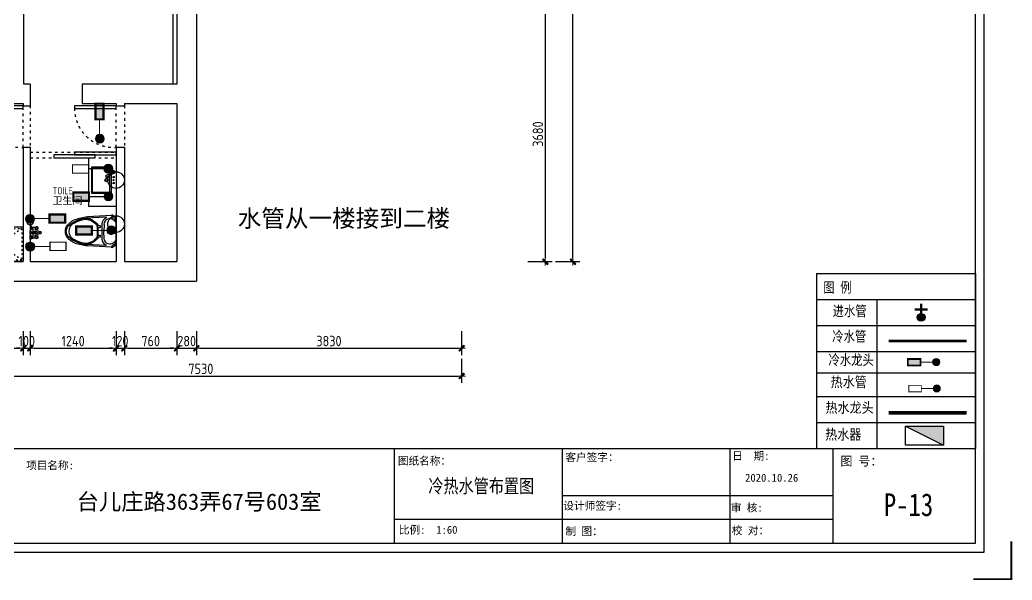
# Model space of a CAD drawing. Header units: millimetres. Extents: x -58733 to 427521, y -235734 to 553534.
# Drawn here: x 373636 to 387969, y -222214 to -214130 of the extents above; entities that cross this region are included whole.
import ezdxf

# ---------------------------------------------------------------- set-up
doc = ezdxf.new("R2010")
doc.units = ezdxf.units.MM
doc.linetypes.add('ACAD_ISO02W100', pattern=[15, 12, -3])
doc.linetypes.add('ACAD_ISO03W100', pattern=[30, 12, -18])
for name, color, linetype in [('02-洁具及配件（地平图显示）', 1, 'Continuous'), ('02-活动家具', 1, 'Continuous'), ('4平-文字', 7, 'Continuous'), ('E-立面活动家具', 1, 'Continuous'), ('图框', 251, 'Continuous'), ('目录文字', 8, 'Continuous')]:
    doc.layers.add(name, color=color, linetype=linetype)
for name, color, linetype, lineweight in [('P★10 文字说明', 32, 'Continuous', 0), ('W-标柱线', 8, 'Continuous', 9), ('墙体', 7, 'Continuous', 30), ('开关控制图', 4, 'Continuous', 18), ('标注', 8, 'Continuous', 20)]:
    doc.layers.add(name, color=color, linetype=linetype, lineweight=lineweight)
doc.styles.add('-仿宋_GB2312', font='simsun.ttc', dxfattribs={"width": 0.8})
doc.styles.add('CCD_DIM', font='ARCHS.SHX')
doc.styles.get("Standard").update_dxf_attribs({"font": 'simsun.ttc'})
doc.styles.add('宋体', font='simsun.ttc', dxfattribs={"height": 120})
doc.styles.add('编号', font='ARCHSTYL.SHX', dxfattribs={"width": 0.8})
doc.styles.add('黑体', font='simhei.ttf')
doc.dimstyles.new('海龍1：50', dxfattribs={"dimscale": 50, "dimtxt": 3, "dimasz": 1, "dimexe": 2, "dimexo": 2, "dimgap": 0.6, "dimtad": 1, "dimdec": 0, "dimrnd": 5, "dimdsep": 46, "dimtxsty": 'CCD_DIM', "dimblk": 'WS-cj', "dimcen": 1, "dimclrd": 242, "dimclre": 242, "dimclrt": 2, "dimadec": 0, "dimazin": 2, "dimtfac": 1, "dimtdec": 0, "dimtix": 1, "dimtmove": 2, "dimatfit": 3, "dimldrblk": 'CCD_Leader_Arrow', "dimfxl": 5, "dimfxlon": 1, "dimtolj": 1, "dimarcsym": 0})

# ---------------------------------------------------------------- blocks, each defined once
blk = doc.blocks.new('图框1比60')
at = {"color": 8}
blk.add_line((176692, 45797), (176692, 44297), dxfattribs=at)
at = {"layer": '图框', "color": 121}
for p, q in [((186038, 44157), (186038, 61389)), ((161670, 44157), (186038, 44157))]:
    blk.add_line(p, q, dxfattribs=at)
at = {"layer": '图框', "color": 8}
for p, q in [((185898, 44297), (185898, 61249)), ((185898, 45797), (185898, 61249)), ((161809, 45797), (185898, 45797)), ((161809, 45797), (185898, 45797)), ((176692, 45797), (176692, 44297)), ((179360, 44297), (179360, 45797)), ((182010, 45797), (182010, 44297)), ((183644, 44297), (183644, 45797)), ((182010, 45047), (179360, 45047)), ((183644, 45047), (182010, 45047)), ((179360, 44672), (176692, 44672)), ((182010, 44672), (179360, 44672)), ((183644, 44672), (182010, 44672)), ((161809, 44297), (185898, 44297))]:
    blk.add_line(p, q, dxfattribs=at)
at = {"layer": '图框', "color": 121, "const_width": 28.3}
blk.add_lwpolyline([(185866, 43728), (186467, 43728), (186467, 44329)], dxfattribs=at)
at = {"layer": '目录文字', "color": 8, "width": 0.999898}
for s, height, style, p in [('客户签字：', 123.8, '宋体', (179405, 45596)), ('日  期:', 123.8, '宋体', (182048, 45618)), ('项目名称:', 123.3, '黑体', (170866, 45468)), ('图纸名称：', 123.3, '黑体', (176753, 45540)), ('图 号：', 139.1, '宋体', (183761, 45526)), ('2020.10.26', 123.8, '宋体', (182251, 45272)), ('台儿庄路363弄67号603室', 258.72, '宋体', (171666, 44826)), ('设计师签字:', 123.8, '宋体', (179372, 44829)), ('审 核:', 123.8, '宋体', (182025, 44798)), ('比例:  1:60', 123.8, '宋体', (176769, 44448)), ('制 图：', 123.8, '宋体', (179407, 44425)), ('校 对：', 123.8, '宋体', (182041, 44438))]:
    blk.add_text(s, height=height, dxfattribs=dict(at, style=style)).set_placement(p)
blk = doc.blocks.new('A$C47FE7B04')
at = {"color": 251}
for p, q in [((35, 136), (50, 437)), ((443, 136), (428, 437)), ((350, 200), (128, 200)), ((138, 171), (239, 175)), ((153, 278), (153, 229)), ((153, 229), (186, 229)), ((185, 271), (293, 271)), ((186, 229), (186, 271)), ((292, 256), (186, 256)), ((340, 171), (239, 175)), ((292, 271), (292, 229)), ((292, 229), (325, 229)), ((325, 229), (325, 278)), ((94, 14), (55, 14)), ((424, 14), (384, 14)), ((76, 0), (403, 0)), ((436, 0), (436, 0))]:
    blk.add_line(p, q, dxfattribs=at)
for p, q in [((12, 67), (28, 412)), ((466, 67), (450, 412)), ((42, 0), (0, 60)), ((436, 0), (478, 60)), ((436, 0), (42, 0))]:
    blk.add_line(p, q)
for centre, radius, start, end in [((239, 580), 151, 53.3224, 126.6999), ((704, 355), 678, 159.5, 175.2), ((305, 501), 254, 128, 158.7), ((173, 501), 254, 21.3, 52), ((-226, 355), 678, 4.8, 20.5), ((76, 64), 63.8, 177, 184.041), ((402, 64), 63.8, 355.9513, 3)]:
    blk.add_arc(centre, radius, start, end)
for centre, radius, start, end in [((239, 607), 111, 90, 128.3644), ((239, 607), 111, 51.6356, 90), ((667, 317), 635, 150.6001, 163.4407), ((667, 317), 620, 152.8687, 163.4334), ((302, 523), 216, 127.6232, 150.6955), ((239, 536), 140, 27.1313, 152.8687), ((176, 523), 216, 29.3045, 52.3768), ((-189, 317), 620, 16.5666, 27.1313), ((-189, 317), 635, 16.5593, 29.3999), ((256, 441), 206, 164.0575, 208.1206), ((256, 441), 191, 164.0809, 199.8651), ((222, 441), 191, 340.1349, 15.9191), ((222, 441), 206, 331.8794, 15.9425), ((291, 457), 244, 207.4735, 235.4741), ((291, 457), 229, 200.5577, 226.0032), ((185, 347), 76.2, 226.0032, 270), ((293, 347), 76.2, 270, 313.9968), ((187, 457), 244, 304.5259, 332.5265), ((187, 457), 229, 313.9968, 339.4423), ((137, 88), 112, 94.5, 155.1), ((141, 82), 89.1, 92.2, 160.4), ((337, 82), 89.1, 19.6, 87.8), ((341, 88), 112, 24.9, 85.5), ((5, 10), 49.9, 81.6639, 95.7795), ((5, 10), 49.9, 4.936, 81.6639), ((144, 89), 89.8, 164.9956, 261.9532), ((334, 89), 89.8, 278.0468, 15.0044), ((473, 10), 49.9, 98.403, 175.064), ((473, 10), 49.9, 84.2205, 98.403)]:
    blk.add_arc(centre, radius, start, end, dxfattribs=at)
blk = doc.blocks.new('A$C148A1841')
at = {"extrusion": (0, 1, 0)}
for p, q in [((0, 360), (0, 0)), ((95, 360), (0, 360)), ((460, 360), (125, 360)), ((460, 0), (460, 360)), ((0, 0), (460, 0))]:
    blk.add_line(p, q, dxfattribs=at)
at = {"color": 251, "ltscale": 10, "extrusion": (0, 1, 0)}
for p, q in [((15, 330), (15, 15)), ((114, 330), (15, 330)), ((445, 330), (143, 330)), ((445, 15), (445, 330)), ((15, 15), (445, 15))]:
    blk.add_line(p, q, dxfattribs=at)
at = {"color": 251}
for p, q in [((198, 271), (216, 271)), ((230, 288), (230, 304)), ((230, 254), (230, 238)), ((246, 271), (263, 271))]:
    blk.add_line(p, q, dxfattribs=at)
at = {"color": 251, "ltscale": 10}
blk.add_lwpolyline([(162, 252), (183, 266), (98, 402, 1), (77, 389)], format="xyb", close=True, dxfattribs=at)
at = {"color": 251}
for radius in [29.4, 19.8]:
    blk.add_circle((230, 271), radius, dxfattribs=at)
at = {"color": 251, "ltscale": 10}
blk.add_arc((88, 396), 25, 331.6515, 271.6515, dxfattribs=at)
at = {"color": 251}
for centre, major_axis, start_param, end_param in [((177, 396), (-9.43, 9.43), 0.785398, 7.068583), ((230, 396), (-6.29, 6.29), 0.785398, 7.068583), ((283, 396), (9.43, 9.43), 2.356194490192192, 8.639379797371777)]:
    blk.add_ellipse(centre, major_axis=major_axis, ratio=1, start_param=start_param, end_param=end_param, dxfattribs=at)
blk = doc.blocks.new('A$C161B1048')
for p, q in [((0, 159), (58, 159)), ((0, 151), (0, 159)), ((0, 151), (16, 135)), ((58, 151), (43, 135)), ((58, 159), (58, 151)), ((119, 159), (71, 159)), ((86, 147), (85, 147)), ((86, 147), (86, 100)), ((95, 147), (86, 147)), ((95, 147), (104, 147)), ((104, 147), (104, 100)), ((104, 147), (106, 147)), ((190, 159), (132, 159)), ((132, 159), (132, 151)), ((132, 151), (147, 135)), ((190, 151), (175, 135)), ((190, 151), (190, 159)), ((16, 135), (19, 135)), ((19, 130), (16, 128)), ((16, 128), (16, 122)), ((16, 122), (19, 120)), ((19, 120), (16, 118)), ((16, 118), (16, 89)), ((18, 87), (18, 86)), ((19, 135), (19, 130)), ((39, 120), (86, 120)), ((40, 135), (40, 130)), ((43, 135), (40, 135)), ((40, 130), (42, 128)), ((42, 122), (40, 120)), ((42, 128), (42, 122)), ((43, 87), (55, 87)), ((43, 86), (43, 87)), ((70, 46), (79, 84)), ((70, 44), (70, 44)), ((75, 74), (75, 67)), ((79, 34), (82, 5)), ((86, 100), (104, 100)), ((86, 89), (86, 85)), ((86, 89), (104, 89)), ((88, 0), (95, 0)), ((102, 0), (95, 0)), ((104, 120), (171, 120)), ((104, 89), (104, 85)), ((111, 34), (107, 5)), ((111, 84), (120, 46)), ((147, 87), (134, 87)), ((147, 135), (150, 135)), ((147, 86), (147, 87)), ((150, 130), (148, 128)), ((148, 128), (148, 122)), ((148, 122), (150, 120)), ((150, 135), (150, 130)), ((172, 120), (171, 120)), ((171, 87), (171, 87)), ((171, 87), (171, 86)), ((172, 135), (172, 130)), ((175, 135), (172, 135)), ((172, 130), (174, 128)), ((174, 122), (172, 120)), ((174, 128), (174, 122)), ((174, 89), (174, 118))]:
    blk.add_line(p, q)
at = {"color": 251}
for p, q in [((58, 151), (0, 151)), ((132, 151), (190, 151)), ((15, 54), (20, 78)), ((18, 87), (43, 87)), ((18, 86), (43, 86)), ((19, 135), (29, 135)), ((19, 130), (29, 130)), ((19, 120), (29, 120)), ((31, 52), (19, 52)), ((23, 128), (21, 130)), ((21, 120), (23, 122)), ((23, 128), (26, 130)), ((23, 122), (23, 128)), ((23, 122), (26, 120)), ((40, 135), (29, 135)), ((40, 130), (29, 130)), ((40, 120), (29, 120)), ((31, 52), (42, 52)), ((35, 128), (32, 130)), ((35, 122), (32, 120)), ((35, 128), (37, 130)), ((35, 122), (35, 128)), ((37, 120), (35, 122)), ((46, 54), (41, 78)), ((76, 58), (74, 63)), ((79, 57), (76, 58)), ((80, 67), (79, 57)), ((89, 65), (93, 53)), ((93, 53), (98, 53)), ((98, 53), (101, 65)), ((110, 68), (110, 57)), ((110, 57), (114, 58)), ((115, 74), (114, 69)), ((114, 58), (116, 65)), ((121, 44), (121, 44)), ((143, 54), (149, 78)), ((171, 87), (147, 87)), ((171, 86), (147, 86)), ((159, 52), (147, 52)), ((150, 135), (161, 135)), ((150, 130), (161, 130)), ((150, 120), (161, 120)), ((155, 128), (153, 130)), ((153, 120), (155, 122)), ((155, 128), (158, 130)), ((155, 122), (155, 128)), ((155, 122), (158, 120)), ((159, 52), (171, 52)), ((172, 135), (161, 135)), ((172, 130), (161, 130)), ((172, 120), (161, 120)), ((167, 128), (164, 130)), ((167, 122), (164, 120)), ((167, 128), (169, 130)), ((167, 122), (167, 128)), ((169, 120), (167, 122)), ((175, 54), (169, 78))]:
    blk.add_line(p, q, dxfattribs=at)
for centre, radius, start, end in [((86, 163), 16.1, 196.4663, 264.7097), ((104, 163), 16.1, 275.2903, 343.5337), ((216, 37), 206, 167.1247, 175.6663), ((32, 106), 57, 247.8225, 268.6863), ((19, 81), 4.17, 95.2861, 155.1491), ((18, 89), 2.26, 180, 283.6855), ((29, 106), 57, 271.3137, 292.1775), ((42, 81), 4.17, 24.8509, 84.7139), ((-155, 37), 206, 4.3337, 12.8753), ((55, 66), 20.9, 23.4502, 90), ((76, 43), 6.14, 155.6461, 180), ((76, 43), 6.14, 180, 221.2126), ((85, 51), 18.4, 221.2126, 244.6886), ((91, 64), 32.8, 244.6886, 258.9162), ((80, 84), 0.732, 111.5874, 180), ((80, 84), 0.732, 180, 248.4126), ((87, 66), 20.2, 99.3077, 111.5874), ((87, 102), 20.2, 248.4126, 260.6923), ((88, 6), 5.6, 186.0979, 272.3749), ((93, 94), 9.16, 140.1022, 219.8978), ((92, 37), 49.5, 96.7319, 99.3077), ((92, 131), 49.5, 260.6923, 266.1163), ((95, 85), 53.9, 258.9162, 270), ((87, 85), 0.443, 180, 247.4671), ((91, 95), 11, 247.4671, 260.2489), ((93, 111), 26.9, 260.2489, 265.9284), ((95, 178), 96.5, 266.1163, 270), ((95, 136), 52.2, 265.9284, 270), ((95, 136), 52.2, 270, 274.0716), ((95, 178), 96.5, 270, 273.8837), ((95, 85), 53.9, 270, 281.0838), ((97, 111), 26.9, 274.0716, 279.7511), ((100, 95), 11, 279.7511, 292.5329), ((98, 131), 49.5, 273.8837, 279.3077), ((102, 6), 5.6, 267.6251, 353.9021), ((97, 94), 9.16, 320.1022, 39.8978), ((98, 37), 49.5, 80.6923, 83.2681), ((104, 85), 0.443, 292.5329, 0), ((99, 64), 32.8, 281.0838, 295.3114), ((103, 66), 20.2, 68.4126, 80.6923), ((103, 102), 20.2, 279.3077, 291.5874), ((110, 84), 0.732, 291.5874, 0), ((110, 84), 0.732, 360, 68.4126), ((105, 51), 18.4, 295.3114, 318.7874), ((134, 66), 20.9, 90, 156.5498), ((115, 43), 6.14, 318.7874, 0), ((115, 43), 6.14, 0, 24.3539), ((345, 37), 206, 167.1247, 175.6663), ((160, 106), 57, 247.8225, 268.6863), ((147, 81), 4.17, 95.2861, 155.1491), ((158, 106), 57, 271.3137, 292.1775), ((172, 89), 2.26, 256.3145, 0), ((171, 81), 4.17, 24.8509, 84.7139), ((172, 118), 2, 0, 90), ((-27, 37), 206, 4.3337, 12.8753)]:
    blk.add_arc(centre, radius, start, end)
for centre, radius, start, end in [((11, 60), 7.1, 268.6863, 306.614), ((-79, 60), 94, 356.2802, 9.9331), ((19, 57), 4.74, 212.3784, 270), ((30, 73), 10.8, 86.7185, 152.529), ((31, 73), 10.8, 27.471, 93.2815), ((42, 57), 4.74, 270, 327.6216), ((140, 60), 94, 170.0669, 183.7198), ((51, 60), 7.1, 233.386, 271.3137), ((95, 100), 17, 122.2278, 235.4154), ((84, 94), 5.2, 68.9619, 78.2634), ((84, 95), 5.2, 281.7366, 291.0381), ((84, 94), 4.83, 47.1211, 68.9619), ((84, 95), 4.83, 291.0381, 312.8789), ((84, 94), 4.53, 24.0405, 47.1211), ((84, 95), 4.53, 312.8789, 335.9595), ((85, 94), 4.18, 0, 24.0405), ((85, 94), 4.18, 335.9595, 0), ((94, 94), 4.18, 155.9595, 180), ((94, 94), 4.18, 180, 204.0405), ((95, 94), 4.53, 132.8789, 155.9595), ((95, 95), 4.53, 204.0405, 227.1211), ((95, 94), 4.83, 111.0381, 132.8789), ((95, 95), 4.83, 227.1211, 248.9619), ((95, 94), 5.2, 90, 111.0381), ((95, 95), 5.2, 248.9619, 270), ((95, 94), 5.2, 68.9619, 90), ((95, 95), 5.2, 270, 291.0381), ((95, 94), 4.83, 47.1211, 68.9619), ((95, 95), 4.83, 291.0381, 312.8789), ((95, 94), 4.53, 24.0405, 47.1211), ((95, 95), 4.53, 312.8789, 335.9595), ((96, 94), 4.18, 0, 24.0405), ((96, 94), 4.18, 335.9595, 0), ((106, 94), 4.18, 155.9595, 180), ((106, 94), 4.18, 180, 204.0405), ((106, 94), 4.53, 132.8789, 155.9595), ((106, 95), 4.53, 204.0405, 227.1211), ((106, 94), 4.83, 111.0381, 132.8789), ((106, 95), 4.83, 227.1211, 248.9619), ((95, 100), 17, 304.4767, 58.4244), ((106, 94), 5.2, 101.7366, 111.0381), ((106, 95), 5.2, 248.9619, 258.2634), ((139, 60), 7.1, 268.6863, 306.614), ((49, 60), 94, 356.2802, 9.9331), ((147, 57), 4.74, 212.3784, 270), ((158, 73), 10.8, 86.7185, 152.529), ((160, 73), 10.8, 27.471, 93.2815), ((171, 57), 4.74, 270, 327.6216), ((269, 60), 94, 170.0669, 183.7198), ((179, 60), 7.1, 233.386, 271.3137)]:
    blk.add_arc(centre, radius, start, end, dxfattribs=at)
blk = doc.blocks.new('WS-cj')
blk.add_hatch(color=1).paths.add_polyline_path([(0.59, 0.82), (-0.82, -0.59), (-0.59, -0.82), (0.82, 0.59)])
at = {"color": 1, "linetype": 'ByBlock', "lineweight": 0}
for p, q in [((-1.1, 0), (0, 0)), ((0, 0), (1.1, 0))]:
    blk.add_line(p, q, dxfattribs=at)
at = {"color": 1}
blk.add_lwpolyline([(0.59, 0.82), (-0.82, -0.59), (-0.59, -0.82), (0.82, 0.59)], close=True, dxfattribs=at)
blk = doc.blocks.new('*D1210')
at = {"color": 242, "lineweight": -2}
for p, q in [((165430, -218619), (165430, -218969)), ((166630, -218619), (166630, -218969)), ((165480, -218869), (166580, -218869))]:
    blk.add_line(p, q, dxfattribs=at)
at = {"layer": 'Defpoints', "color": 0}
for p in [(165430, -218469), (166630, -218469), (166630, -218869)]:
    blk.add_point(p, dxfattribs=at)
at = {"color": 242, "linetype": 'ByBlock', "lineweight": -2, "xscale": 50, "yscale": 50, "zscale": 50, "rotation": 180}
blk.add_blockref('WS-cj', (165430, -218869), dxfattribs=at)
at = {"color": 242, "linetype": 'ByBlock', "lineweight": -2, "xscale": 50, "yscale": 50, "zscale": 50}
blk.add_blockref('WS-cj', (166630, -218869), dxfattribs=at)
at = {"color": 2, "insert": (166030, -218764), "char_height": 150, "attachment_point": 5, "style": 'CCD_DIM'}
blk.add_mtext('\\A1;1200', dxfattribs=at)
blk = doc.blocks.new('CCD_Leader_Arrow')
at = {"color": 1, "linetype": 'ByBlock'}
blk.add_line((0, 0), (-1, 0), dxfattribs=at)
for points in [[(-0.86, 0.67), (-0.6, 0.85), (-0.24, 0), (0, 0)], [(-0.86, -0.67), (-0.6, -0.85), (-0.24, 0), (0, 0)]]:
    blk.add_solid(points, dxfattribs=at)
blk = doc.blocks.new('*D1211')
at = {"color": 242, "lineweight": -2}
for p, q in [((166730, -218619), (166730, -218969)), ((167970, -218619), (167970, -218969)), ((166780, -218869), (167920, -218869))]:
    blk.add_line(p, q, dxfattribs=at)
at = {"layer": 'Defpoints', "color": 0}
for p in [(166730, -218469), (167970, -218469), (167970, -218869)]:
    blk.add_point(p, dxfattribs=at)
at = {"color": 242, "linetype": 'ByBlock', "lineweight": -2, "xscale": 50, "yscale": 50, "zscale": 50, "rotation": 180}
blk.add_blockref('WS-cj', (166730, -218869), dxfattribs=at)
at = {"color": 242, "linetype": 'ByBlock', "lineweight": -2, "xscale": 50, "yscale": 50, "zscale": 50}
blk.add_blockref('WS-cj', (167970, -218869), dxfattribs=at)
at = {"color": 2, "insert": (167350, -218764), "char_height": 150, "attachment_point": 5, "style": 'CCD_DIM'}
blk.add_mtext('\\A1;1240', dxfattribs=at)
blk = doc.blocks.new('*D1212')
at = {"color": 242, "lineweight": -2}
for p, q in [((168090, -218619), (168090, -218969)), ((168850, -218619), (168850, -218969)), ((168140, -218869), (168800, -218869))]:
    blk.add_line(p, q, dxfattribs=at)
at = {"layer": 'Defpoints', "color": 0}
for p in [(168090, -218469), (168850, -218469), (168850, -218869)]:
    blk.add_point(p, dxfattribs=at)
at = {"color": 242, "linetype": 'ByBlock', "lineweight": -2, "xscale": 50, "yscale": 50, "zscale": 50, "rotation": 180}
blk.add_blockref('WS-cj', (168090, -218869), dxfattribs=at)
at = {"color": 242, "linetype": 'ByBlock', "lineweight": -2, "xscale": 50, "yscale": 50, "zscale": 50}
blk.add_blockref('WS-cj', (168850, -218869), dxfattribs=at)
at = {"color": 2, "insert": (168470, -218764), "char_height": 150, "attachment_point": 5, "style": 'CCD_DIM'}
blk.add_mtext('\\A1;760', dxfattribs=at)
blk = doc.blocks.new('*D1213')
at = {"color": 242, "lineweight": -2}
for p, q in [((168850, -218619), (168850, -218969)), ((169130, -218619), (169130, -218969)), ((168800, -218869), (168750, -218869)), ((168850, -218869), (169130, -218869)), ((169180, -218869), (169230, -218869))]:
    blk.add_line(p, q, dxfattribs=at)
at = {"layer": 'Defpoints', "color": 0}
for p in [(168850, -218469), (169130, -218469), (169130, -218869)]:
    blk.add_point(p, dxfattribs=at)
at = {"color": 242, "linetype": 'ByBlock', "lineweight": -2, "xscale": 50, "yscale": 50, "zscale": 50}
blk.add_blockref('WS-cj', (168850, -218869), dxfattribs=at)
at = {"color": 242, "linetype": 'ByBlock', "lineweight": -2, "xscale": 50, "yscale": 50, "zscale": 50, "rotation": 180}
blk.add_blockref('WS-cj', (169130, -218869), dxfattribs=at)
at = {"color": 2, "insert": (168990, -218764), "char_height": 150, "attachment_point": 5, "style": 'CCD_DIM'}
blk.add_mtext('\\A1;280', dxfattribs=at)
blk = doc.blocks.new('*D1214')
at = {"color": 242, "lineweight": -2}
for p, q in [((169130, -218619), (169130, -218969)), ((172960, -218619), (172960, -218969)), ((169180, -218869), (172910, -218869))]:
    blk.add_line(p, q, dxfattribs=at)
at = {"layer": 'Defpoints', "color": 0}
for p in [(169130, -218469), (172960, -218469), (172960, -218869)]:
    blk.add_point(p, dxfattribs=at)
at = {"color": 242, "linetype": 'ByBlock', "lineweight": -2, "xscale": 50, "yscale": 50, "zscale": 50, "rotation": 180}
blk.add_blockref('WS-cj', (169130, -218869), dxfattribs=at)
at = {"color": 242, "linetype": 'ByBlock', "lineweight": -2, "xscale": 50, "yscale": 50, "zscale": 50}
blk.add_blockref('WS-cj', (172960, -218869), dxfattribs=at)
at = {"color": 2, "insert": (171045, -218764), "char_height": 150, "attachment_point": 5, "style": 'CCD_DIM'}
blk.add_mtext('\\A1;3830', dxfattribs=at)
blk = doc.blocks.new('*D1215')
at = {"color": 242, "lineweight": -2}
for p, q in [((165430, -219019), (165430, -219369)), ((172960, -219019), (172960, -219369)), ((165480, -219269), (172910, -219269))]:
    blk.add_line(p, q, dxfattribs=at)
at = {"layer": 'Defpoints', "color": 0}
for p in [(165430, -218469), (172960, -218469), (172960, -219269)]:
    blk.add_point(p, dxfattribs=at)
at = {"color": 242, "linetype": 'ByBlock', "lineweight": -2, "xscale": 50, "yscale": 50, "zscale": 50, "rotation": 180}
blk.add_blockref('WS-cj', (165430, -219269), dxfattribs=at)
at = {"color": 242, "linetype": 'ByBlock', "lineweight": -2, "xscale": 50, "yscale": 50, "zscale": 50}
blk.add_blockref('WS-cj', (172960, -219269), dxfattribs=at)
at = {"color": 2, "insert": (169195, -219164), "char_height": 150, "attachment_point": 5, "style": 'CCD_DIM'}
blk.add_mtext('\\A1;7530', dxfattribs=at)
blk = doc.blocks.new('*D1224')
at = {"color": 242, "lineweight": -2}
for p, q in [((173918, -213938), (174268, -213938)), ((174168, -213988), (174168, -217568)), ((173918, -217618), (174268, -217618))]:
    blk.add_line(p, q, dxfattribs=at)
at = {"layer": 'Defpoints', "color": 0}
for p in [(173768, -213938), (173768, -217618), (174168, -217618)]:
    blk.add_point(p, dxfattribs=at)
at = {"color": 242, "linetype": 'ByBlock', "lineweight": -2, "xscale": 50, "yscale": 50, "zscale": 50}
for p, rotation in [((174168, -213938), 90), ((174168, -217618), 270)]:
    blk.add_blockref('WS-cj', p, dxfattribs=dict(at, rotation=rotation))
at = {"color": 2, "insert": (174063, -215778), "char_height": 150, "attachment_point": 5, "rotation": 90, "style": 'CCD_DIM'}
blk.add_mtext('\\A1;3680', dxfattribs=at)
blk = doc.blocks.new('*D1225')
at = {"color": 242, "lineweight": -2}
for p, q in [((174318, -209718), (174668, -209718)), ((174568, -217568), (174568, -209768)), ((174318, -217618), (174668, -217618))]:
    blk.add_line(p, q, dxfattribs=at)
at = {"layer": 'Defpoints', "color": 0}
for p in [(173768, -209718), (174568, -209718), (173768, -217618)]:
    blk.add_point(p, dxfattribs=at)
at = {"color": 242, "linetype": 'ByBlock', "lineweight": -2, "xscale": 50, "yscale": 50, "zscale": 50}
for p, rotation in [((174568, -209718), 90), ((174568, -217618), 270)]:
    blk.add_blockref('WS-cj', p, dxfattribs=dict(at, rotation=rotation))
at = {"color": 2, "insert": (174463, -213668), "char_height": 150, "attachment_point": 5, "rotation": 90, "style": 'CCD_DIM'}
blk.add_mtext('\\A1;7900', dxfattribs=at)
blk = doc.blocks.new('*D1226')
at = {"color": 242, "lineweight": -2}
for p, q in [((167970, -218619), (167970, -218969)), ((168090, -218619), (168090, -218969)), ((167920, -218869), (167870, -218869)), ((167970, -218869), (168090, -218869)), ((168140, -218869), (168190, -218869))]:
    blk.add_line(p, q, dxfattribs=at)
at = {"layer": 'Defpoints', "color": 0}
for p in [(167970, -218469), (168090, -218469), (168090, -218869)]:
    blk.add_point(p, dxfattribs=at)
at = {"color": 242, "linetype": 'ByBlock', "lineweight": -2, "xscale": 50, "yscale": 50, "zscale": 50}
blk.add_blockref('WS-cj', (167970, -218869), dxfattribs=at)
at = {"color": 242, "linetype": 'ByBlock', "lineweight": -2, "xscale": 50, "yscale": 50, "zscale": 50, "rotation": 180}
blk.add_blockref('WS-cj', (168090, -218869), dxfattribs=at)
at = {"color": 2, "insert": (168030, -218764), "char_height": 150, "attachment_point": 5, "style": 'CCD_DIM'}
blk.add_mtext('\\A1;120', dxfattribs=at)
blk = doc.blocks.new('*D1227')
at = {"color": 242, "lineweight": -2}
for p, q in [((166630, -218619), (166630, -218969)), ((166730, -218619), (166730, -218969)), ((166580, -218869), (166530, -218869)), ((166630, -218869), (166730, -218869)), ((166780, -218869), (166830, -218869))]:
    blk.add_line(p, q, dxfattribs=at)
at = {"layer": 'Defpoints', "color": 0}
for p in [(166630, -218469), (166730, -218469), (166730, -218869)]:
    blk.add_point(p, dxfattribs=at)
at = {"color": 242, "linetype": 'ByBlock', "lineweight": -2, "xscale": 50, "yscale": 50, "zscale": 50}
blk.add_blockref('WS-cj', (166630, -218869), dxfattribs=at)
at = {"color": 242, "linetype": 'ByBlock', "lineweight": -2, "xscale": 50, "yscale": 50, "zscale": 50, "rotation": 180}
blk.add_blockref('WS-cj', (166730, -218869), dxfattribs=at)
at = {"color": 2, "insert": (166680, -218764), "char_height": 150, "attachment_point": 5, "style": 'CCD_DIM'}
blk.add_mtext('\\A1;100', dxfattribs=at)
blk = doc.blocks.new('ll')
for points in [[(441512, -120420), (441308, -120420), (441308, -120526), (441512, -120526)], [(441706, -120469, 1), (441822, -120469, 1)]]:
    blk.add_hatch(color=140).paths.add_polyline_path(points)
at = {"color": 140, "const_width": 28.8, "elevation": -2264}
blk.add_lwpolyline([(441308, -120420), (441512, -120420), (441512, -120526), (441308, -120526)], close=True, dxfattribs=at)
at = {"color": 140, "const_width": 15, "elevation": -2264}
blk.add_lwpolyline([(441764, -120473), (441512, -120473)], dxfattribs=at)
at = {"color": 140}
blk.add_circle((441764, -120469, -2264), 57.9, dxfattribs=at)
blk = doc.blocks.new('rel')
blk.add_hatch(color=1).paths.add_polyline_path([(441706, -119836, 1), (441822, -119836, 1)])
at = {"color": 1, "ltscale": 2, "const_width": 15, "elevation": -2264}
blk.add_lwpolyline([(441308, -119780), (441512, -119780), (441512, -119886), (441308, -119886)], close=True, dxfattribs=at)
blk.add_lwpolyline([(441706, -119836), (441512, -119836)], dxfattribs=at)
at = {"layer": '开关控制图', "color": 1, "ltscale": 3}
blk.add_circle((441764, -119836, -2264), 57.9, dxfattribs=at)
blk = doc.blocks.new('家具哈哈')
for p, q in [((166639.6, -215058.4), (166639.6, -209218.4)), ((168849.6, -213658.4), (168849.6, -215058.4)), ((169129.6, -213938.4), (169129.6, -217898.4)), ((166729.6, -215058.4), (166639.6, -215058.4)), ((166729.6, -215058.4), (166729.6, -215368.4)), ((168849.6, -215058.4), (167479.6, -215058.4)), ((167479.6, -215058.4), (167479.6, -215338.4)), ((165429.6, -215338.4), (166629.6, -215338.4)), ((166629.6, -215338.4), (166629.6, -215368.4)), ((166629.6, -215368.4), (166729.6, -215368.4)), ((167479.6, -215338.4), (167969.6, -215338.4)), ((167969.6, -215338.4), (167969.6, -215368.4)), ((167969.6, -215368.4), (168089.6, -215368.4)), ((168089.6, -215338.4), (168849.6, -215338.4)), ((168089.6, -215338.4), (168089.6, -215368.4)), ((168849.6, -215338.4), (168849.6, -217618.4)), ((166629.6, -215968.4), (166629.6, -217618.4)), ((166629.6, -215968.4), (166729.6, -215968.4)), ((166729.6, -215968.4), (166729.6, -217618.4)), ((167969.6, -215968.4), (167969.6, -217618.4)), ((167969.6, -215968.4), (168089.6, -215968.4)), ((168089.6, -215968.4), (168089.6, -217618.4)), ((165429.6, -217618.4), (166629.6, -217618.4)), ((166729.6, -217618.4), (167969.6, -217618.4)), ((168089.6, -217618.4), (168849.6, -217618.4)), ((165149.6, -217898.4), (169129.6, -217898.4))]:
    blk.add_line(p, q)
at = {"layer": '02-洁具及配件（地平图显示）', "ltscale": 0.8}
for p, q in [((167569.6, -216118.4), (167569.6, -216818.4)), ((167569.6, -216818.4), (167969.6, -216818.4))]:
    blk.add_line(p, q, dxfattribs=at)
at = {"layer": '02-活动家具', "color": 8, "ltscale": 3}
blk.add_line((168789.6, -213868.4), (168789.6, -215058.4), dxfattribs=at)
at = {"layer": '02-活动家具', "color": 8, "linetype": 'ACAD_ISO03W100', "ltscale": 3}
for p, q in [((166629.6, -215968.4), (166629.6, -215368.4)), ((166729.6, -215368.4), (166729.6, -215968.4)), ((167969.6, -215968.4), (167969.6, -215368.4)), ((168089.6, -215368.4), (168089.6, -215968.4)), ((166729.6, -216038.4), (167969.6, -216038.4)), ((166729.6, -216118.4), (167969.6, -216118.4))]:
    blk.add_line(p, q, dxfattribs=at)
at = {"layer": '02-活动家具', "color": 251, "linetype": 'ACAD_ISO03W100', "ltscale": 2}
for p, q in [((166609.6, -217138.4), (165949.6, -217598.4)), ((166609.6, -217598.4), (165949.6, -217138.4))]:
    blk.add_line(p, q, dxfattribs=at)
at = {"layer": '02-活动家具'}
for points in [[(166629.6, -215368.4), (166029.6, -215368.4), (166029.6, -215408.4), (166629.6, -215408.4)], [(167969.6, -215368.4), (167369.6, -215368.4), (167369.6, -215408.4), (167969.6, -215408.4)], [(167669.6, -216078.4), (167069.6, -216078.4), (167069.6, -216118.4), (167669.6, -216118.4)], [(167969.6, -216038.4), (167369.6, -216038.4), (167369.6, -216078.4), (167969.6, -216078.4)], [(165929.6, -217618.4), (165929.6, -217118.4), (166629.6, -217118.4), (166629.6, -217618.4)]]:
    blk.add_lwpolyline(points, close=True, dxfattribs=at)
at = {"layer": '02-活动家具', "color": 251, "linetype": 'ACAD_ISO03W100', "ltscale": 2}
blk.add_lwpolyline([(165949.6, -217598.4), (165949.6, -217138.4), (166609.6, -217138.4), (166609.6, -217598.4)], close=True, dxfattribs=at)
at = {"layer": '02-活动家具', "color": 8, "linetype": 'ACAD_ISO03W100', "ltscale": 3}
for centre in [(166592.4, -215406.8), (167932.4, -215406.8)]:
    blk.add_arc(centre, 562.8, 179.83666, 273.78653, dxfattribs=at)
at = {"layer": '02-洁具及配件（地平图显示）', "xscale": 0.81, "yscale": 0.81, "zscale": 0.81, "rotation": 270}
blk.add_blockref('A$C148A1841', (167613.5, -216255.6), dxfattribs=at)
at = {"layer": '02-洁具及配件（地平图显示）', "ltscale": 0.8, "xscale": -1, "rotation": 89.99999999999979}
blk.add_blockref('A$C47FE7B04', (167969.6, -216942.5), dxfattribs=at)
at = {"layer": 'E-立面活动家具', "xscale": -1, "rotation": 89.99999999999994}
blk.add_blockref('A$C161B1048', (166888.4, -217103.4), dxfattribs=at)
at = {"layer": 'P★10 文字说明', "insert": (167054, -216544.5), "char_height": 105, "attachment_point": 1, "line_spacing_factor": 0.8, "style": '编号'}
blk.add_mtext('TOILE\\P{\\Fￎￄￗￖ;\\W1.0000;卫生间}', dxfattribs=at)
for base, p1, p2, picture, middle in [((174568.3, -209718.4), (173768.3, -217618.4), (173768.3, -209718.4), '*D1225', (174463.3, -213668.4)), ((174168.3, -217618.4), (173768.3, -213938.4), (173768.3, -217618.4), '*D1224', (174063.3, -215778.4))]:
    dim = blk.add_linear_dim(base=base, p1=p1, p2=p2, angle=90, dimstyle='海龍1：50')
    dim.commit()
    dim.dimension.update_dxf_attribs({"geometry": picture, "text_midpoint": middle})
for base, p1, p2, picture, middle in [((166629.6, -218868.8), (165429.6, -218468.8), (166629.6, -218468.8), '*D1210', (166029.6, -218763.8)), ((172959.6, -219268.8), (165429.6, -218468.8), (172959.6, -218468.8), '*D1215', (169194.6, -219163.8)), ((167969.6, -218868.8), (166729.6, -218468.8), (167969.6, -218468.8), '*D1211', (167349.6, -218763.8)), ((168849.6, -218868.8), (168089.6, -218468.8), (168849.6, -218468.8), '*D1212', (168469.6, -218763.8)), ((169129.6, -218868.8), (168849.6, -218468.8), (169129.6, -218468.8), '*D1213', (168989.6, -218763.8)), ((172959.6, -218868.8), (169129.6, -218468.8), (172959.6, -218468.8), '*D1214', (171044.6, -218763.8))]:
    dim = blk.add_linear_dim(base=base, p1=p1, p2=p2, dimstyle='海龍1：50')
    dim.commit()
    dim.dimension.update_dxf_attribs({"geometry": picture, "text_midpoint": middle})
for base, p1, p2, picture, middle in [((166729.6, -218868.8), (166629.6, -218468.8), (166729.6, -218468.8), '*D1227', (166679.6, -218763.8)), ((168089.6, -218868.8), (167969.6, -218468.8), (168089.6, -218468.8), '*D1226', (168029.6, -218763.8))]:
    dim = blk.add_linear_dim(base=base, p1=p1, p2=p2, dimstyle='海龍1：50', override={"dimtxsty": 'CCD_DIM', "dimldrblk": 'CCD_Leader_Arrow'})
    dim.commit()
    dim.dimension.update_dxf_attribs({"geometry": picture, "text_midpoint": middle})

msp = doc.modelspace()

# ---------------------------------------------------------------- hatches: boundary and pattern name
at = {"ltscale": 1500}
msp.add_hatch(color=140, dxfattribs=at).paths.add_polyline_path([(386709.9, -218422.4, 1), (386598.7, -218422.4, 1)])
at = {"layer": '4平-文字'}
h = msp.add_hatch(color=1, dxfattribs=at)
h.dxf.hatch_style = 1
h.paths.add_polyline_path([(386975.5, -220265.9), (386975.5, -219991.1), (386429.6, -219991.1)])

# ---------------------------------------------------------------- linework, layer by layer
at = {"color": 140, "ltscale": 1500, "const_width": 36.1, "elevation": 0}
for points in [[(386654.3, -218223.3), (386654.3, -218366.8)], [(386562.4, -218308.9), (386746.3, -218308.9)]]:
    msp.add_lwpolyline(points, dxfattribs=at)
at = {"color": 140, "ltscale": 1500, "const_width": 36.1}
msp.add_lwpolyline([(386187.1, -218763.1), (387311.8, -218763.1)], dxfattribs=at)
at = {"color": 140}
for centre, radius in [((375025.5, -216440.6), 120), ((375025.5, -217076.5), 120), ((373785.5, -217047.3), 42.8)]:
    msp.add_circle(centre, radius, dxfattribs=at)
at = {"color": 140, "ltscale": 1500}
msp.add_circle((386654.3, -218422.4, 0), 55.6, dxfattribs=at)
at = {"layer": '4平-文字', "color": 1}
msp.add_line((386429.6, -219991.1), (386975.5, -220265.9), dxfattribs=at)
msp.add_lwpolyline([(386429.6, -219991.1), (386975.5, -219991.1), (386975.5, -220265.9), (386429.6, -220265.9)], close=True, dxfattribs=at)
at = {"layer": '图框', "color": 135}
for p, q in [((385144, -217788.1), (385144, -220313.7)), ((385144, -217788.1), (387437.2, -217788.1)), ((387437.2, -217788.1), (387437.2, -220313.7)), ((385144, -218163.9, 0), (387437.2, -218163.9, 0)), ((385144, -218163.9, 0), (387437.2, -218163.9, 0)), ((386012.2, -218163.9, 0), (386012.2, -220313.7)), ((385144, -218539.7, 0), (387437.2, -218539.7, 0)), ((385144, -218915.4, 0), (387437.2, -218915.4, 0)), ((385144, -219224.8, 0), (387437.2, -219224.8, 0)), ((385144, -219563.4, 0), (387437.2, -219563.4, 0)), ((385144, -219938.7, 0), (387437.2, -219938.7, 0)), ((385144, -219938.7), (387437.2, -219938.7)), ((385144, -220313.7), (387437.2, -220313.7))]:
    msp.add_line(p, q, dxfattribs=at)
at = {"layer": '标注', "color": 1, "linetype": 'ACAD_ISO02W100', "ltscale": 10, "const_width": 50, "elevation": 0}
msp.add_lwpolyline([(386187.1, -219800.1), (387312.5, -219800.1)], dxfattribs=at)

# ---------------------------------------------------------------- block references
at = {"color": 140}
msp.add_blockref('家具哈哈', (207055.9, 0), dxfattribs=at)
at = {"layer": 'W-标柱线'}
for name, p, xscale, yscale, zscale, rotation in [('ll', (508784.4, 275512.8, 2518.6), 1.11226397352243, 1.11226397352243, 1.11226397352243, 269.9999999999998), ('rel', (-126903.7, -352404.2, 2572.2), -1.135941914399206, 1.135941914399206, 1.135941914411341, 179.9999999999998), ('ll', (-116442.2, -82683.4, 2518.6), 1.11226397352243, 1.11226397352243, 1.11226397352243, 359.9999999999999), ('ll', (865142, -350994.4, 2518.6), 1.11226397352243, 1.11226397352243, 1.11226397352243, 179.9999999999999), ('ll', (-116401.9, -83171.5, 2518.6), 1.11226397352243, 1.11226397352243, 1.11226397352243, 359.9999999999999), ('rel', (875603.4, -81273.6, 2572.2), -1.135941914399206, 1.135941914399206, 1.135941914411341, 359.9999999999998), ('rel', (-3757.8, -325414.4, 2002.3), -0.8842676177674657, 0.8842676177674657, 0.8842676177769125, 180)]:
    msp.add_blockref(name, p, dxfattribs=dict(at, xscale=xscale, yscale=yscale, zscale=zscale, rotation=rotation))
at = {"layer": 'W-标柱线', "xscale": 0.9018252118092056, "yscale": 0.9018252118092056, "zscale": 0.9018252118092056}
msp.add_blockref('ll', (-11520.7, -110424.8, 2042.1), dxfattribs=at)
at = {"layer": '墙体', "color": 0, "xscale": 0.9120113186390109, "yscale": 0.9120113186390109, "zscale": 0.9120113186390109}
msp.add_blockref('图框1比60', (217896, -262081.4), dxfattribs=at)

# ---------------------------------------------------------------- texts
at = {"color": 1, "insert": (378316.8, -216868.2), "char_height": 249.963, "width": 6925.962, "attachment_point": 2}
msp.add_mtext('{\\fSimSun|b1|i0|c134|p2;\\C256;水管从一楼接到二楼}', dxfattribs=at)
at = {"layer": '目录文字', "style": '-仿宋_GB2312'}
for s, insert, char_height, attachment_point in [('图 例', (385240.6, -217997.9, 0), 150, 4), ('进水管', (385375.5, -218338.1, 0), 150, 4), ('冷水管', (385369.8, -218704.1, 0), 150, 4), ('{\\fSimSun|b0|i0|c134|p2;冷水龙头}', (385315.8, -219043.1, 0), 150, 4), ('{\\W0.85;\\fSimSun|b0|i0|c134|p2;热水管}', (385347.8, -219362.3, 0), 150, 4), ('{\\W0.85;\\fSimSun|b0|i0|c134|p2;热水龙头}', (385272.5, -219732.5), 150, 4), ('{\\W0.85;热水器}', (385268.3, -220120.1), 150, 4), ('{\\fNSimSun|b0|i0|c134|p49;P-13}', (386114.9, -220961.2), 327.869, 1)]:
    msp.add_mtext(s, dxfattribs=dict(at, insert=insert, char_height=char_height, attachment_point=attachment_point))
at = {"layer": '目录文字', "insert": (379536.6, -220755.8), "char_height": 200, "width": 2602.75, "attachment_point": 1, "style": '-仿宋_GB2312'}
msp.add_mtext('冷热水管布置图', dxfattribs=at)

doc.saveas('drawing.dxf')
